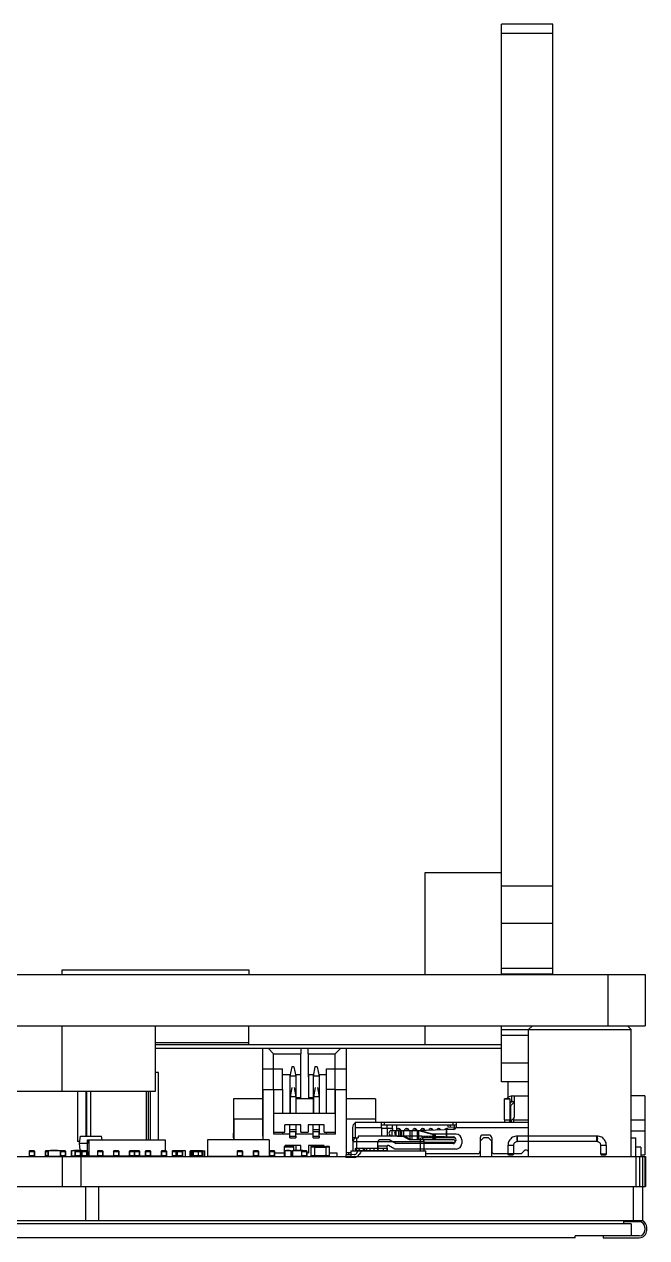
# Model space of a CAD drawing. Header units: inches. Extents: x -128 to 290, y -30 to 138.
# Drawn here: x 29.4 to 62.7, y 73.1 to 138.1 of the extents above; entities that cross this region are included whole.
import ezdxf

# ---------------------------------------------------------------- set-up
doc = ezdxf.new("R2010")
doc.units = ezdxf.units.IN
doc.header["$LTSCALE"] = 1.21
doc.header["$MEASUREMENT"] = 0
doc.layers.get('0').update_dxf_attribs({"linetype": 'CONTINUOUS'})
doc.layers.add('INTFCLR_826469', color=7, linetype='CONTINUOUS')

msp = doc.modelspace()

# ---------------------------------------------------------------- linework, layer by layer
at = {"color": 7, "linetype": 'Continuous'}
for p, q in [((57.68, 138.089), (54.93, 138.089)), ((54.93, 87.163), (54.93, 138.089)), ((57.68, 87.163), (57.68, 138.089)), ((57.68, 137.589), (54.93, 137.589)), ((54.93, 92.613), (50.82, 92.613)), ((50.82, 92.613), (50.82, 87.163)), ((57.68, 91.91), (54.93, 91.91)), ((57.68, 89.91), (54.93, 89.91)), ((-29.87, 87.163), (62.63, 87.163)), ((31.38, 87.413), (41.38, 87.413)), ((31.38, 87.163), (31.38, 87.413)), ((41.38, 87.413), (41.38, 87.163)), ((54.93, 87.513), (57.68, 87.513)), ((54.93, 87.213), (57.68, 87.213)), ((60.63, 87.163), (60.63, 84.413)), ((62.63, 87.163), (62.63, 84.413)), ((-29.87, 84.413), (62.63, 84.413)), ((31.38, 80.913), (31.38, 84.413)), ((36.38, 80.913), (36.38, 84.413)), ((41.38, 83.413), (41.38, 84.413)), ((50.82, 84.413), (50.82, 83.413)), ((54.93, 81.413), (54.93, 84.413)), ((54.93, 84.213), (61.88, 84.213)), ((54.93, 83.913), (56.38, 83.913)), ((56.58, 84.413), (56.38, 84.213)), ((56.38, 77.413), (56.38, 84.213)), ((61.68, 84.413), (61.88, 84.213)), ((61.88, 77.413), (61.88, 84.213)), ((36.38, 83.533), (41.38, 83.533)), ((36.38, 83.413), (54.93, 83.413)), ((36.38, 83.213), (42.419, 83.213)), ((42.119, 83.213), (42.119, 78.513)), ((42.419, 83.213), (46.619, 83.213)), ((42.719, 82.913), (42.419, 83.213)), ((42.719, 82.913), (44.169, 82.913)), ((42.719, 81.013), (42.719, 82.913)), ((44.169, 83.213), (44.169, 82.913)), ((44.169, 81.813), (44.169, 82.913)), ((44.569, 82.913), (44.569, 83.213)), ((44.569, 82.913), (46.019, 82.913)), ((44.569, 82.913), (44.569, 81.663)), ((46.319, 83.213), (46.019, 82.913)), ((46.019, 79.713), (46.019, 82.913)), ((46.619, 83.213), (54.93, 83.213)), ((46.619, 81.013), (46.619, 83.213)), ((42.119, 82.113), (43.194, 82.113)), ((43.194, 81.013), (43.194, 82.113)), ((43.684, 82.213), (43.584, 81.713)), ((43.804, 82.213), (43.684, 82.213)), ((43.804, 82.213), (43.904, 81.713)), ((44.169, 82.113), (44.18, 82.113)), ((44.18, 80.563), (44.18, 82.113)), ((44.934, 82.213), (44.834, 81.713)), ((45.054, 82.213), (44.934, 82.213)), ((45.054, 82.213), (45.154, 81.713)), ((45.544, 82.113), (46.63, 82.113)), ((45.544, 79.713), (45.544, 82.113)), ((46.63, 77.514), (46.63, 82.113)), ((56.38, 82.413), (54.93, 82.413)), ((36.555, 81.913), (36.38, 81.913)), ((36.555, 78.313), (36.555, 81.913)), ((43.194, 81.813), (43.604, 81.813)), ((43.904, 81.713), (43.584, 81.713)), ((43.584, 81.713), (43.584, 79.713)), ((43.884, 81.813), (44.18, 81.813)), ((43.904, 81.713), (43.904, 80.668)), ((44.58, 81.663), (44.569, 81.663)), ((44.58, 81.813), (44.854, 81.813)), ((44.58, 81.813), (44.58, 80.563)), ((45.154, 81.713), (44.834, 81.713)), ((44.834, 81.713), (44.834, 79.713)), ((45.134, 81.813), (45.544, 81.813)), ((45.154, 81.713), (45.154, 80.668)), ((56.38, 81.413), (54.93, 81.413)), ((55.28, 80.585), (55.28, 81.413)), ((-3.62, 80.913), (36.38, 80.913)), ((32.205, 80.913), (32.205, 78.213)), ((32.668, 78.513), (32.668, 80.913)), ((32.694, 80.913), (32.694, 78.513)), ((32.898, 80.913), (32.898, 78.513)), ((35.891, 80.913), (35.891, 78.313)), ((35.994, 80.913), (35.994, 78.313)), ((36.094, 80.913), (36.094, 78.313)), ((42.13, 81.013), (43.205, 81.013)), ((42.13, 81.013), (42.13, 78.313)), ((42.73, 78.613), (42.73, 81.013)), ((43.205, 79.713), (43.205, 81.013)), ((43.695, 81.113), (43.595, 80.613)), ((43.815, 81.113), (43.915, 80.613)), ((44.945, 81.113), (44.845, 80.613)), ((45.065, 81.113), (45.165, 80.613)), ((46.019, 81.013), (45.555, 81.013)), ((45.555, 79.713), (45.555, 81.013)), ((46.03, 81.013), (46.63, 81.013)), ((46.03, 78.613), (46.03, 81.013)), ((55.482, 80.354), (55.482, 80.66)), ((55.532, 80.662), (56.38, 80.662)), ((55.632, 80.362), (55.632, 80.662)), ((62.612, 80.662), (61.88, 80.662)), ((62.612, 80.662), (62.612, 79.382)), ((42.119, 80.513), (40.569, 80.513)), ((40.569, 80.513), (40.569, 78.713)), ((43.915, 80.613), (43.595, 80.613)), ((43.595, 80.613), (43.595, 79.713)), ((43.915, 80.613), (43.915, 79.713)), ((44.18, 80.563), (43.915, 80.563)), ((44.834, 80.513), (43.915, 80.513)), ((44.834, 80.563), (44.58, 80.563)), ((45.165, 80.613), (44.845, 80.613)), ((44.845, 80.613), (44.845, 79.713)), ((45.165, 80.613), (45.165, 79.713)), ((48.169, 80.513), (46.63, 80.513)), ((48.169, 80.513), (48.169, 79.413)), ((55.082, 80.505), (55.382, 80.505)), ((55.082, 79.382), (55.082, 80.505)), ((55.382, 80.502), (55.082, 80.502)), ((55.382, 80.505), (55.382, 79.382)), ((55.382, 80.362), (55.632, 80.362)), ((55.632, 80.342), (55.432, 80.142)), ((55.432, 79.382), (55.432, 80.142)), ((55.632, 80.342), (55.632, 80.362)), ((55.632, 79.582), (55.632, 80.342)), ((42.119, 79.413), (40.58, 79.413)), ((40.58, 79.413), (40.58, 78.313)), ((46.019, 79.713), (42.73, 79.713)), ((48.18, 79.413), (46.63, 79.413)), ((48.18, 79.413), (48.18, 79.263)), ((55.082, 79.382), (55.382, 79.382)), ((55.082, 79.382), (55.082, 79.263)), ((55.382, 79.263), (55.382, 79.382)), ((55.432, 79.382), (55.496, 79.382)), ((55.432, 79.382), (55.432, 79.263)), ((55.582, 79.382), (56.38, 79.382)), ((55.582, 79.263), (55.582, 79.382)), ((61.88, 79.382), (62.612, 79.382)), ((62.612, 79.382), (62.612, 78.782)), ((40.58, 78.713), (40.569, 78.713)), ((42.73, 78.713), (43.324, 78.713)), ((43.205, 78.613), (43.205, 78.713)), ((44.169, 79.113), (43.324, 79.113)), ((43.324, 78.713), (43.324, 79.113)), ((43.584, 78.763), (43.584, 79.113)), ((43.584, 78.863), (43.904, 78.863)), ((43.584, 78.763), (43.904, 78.763)), ((43.584, 78.513), (43.584, 78.763)), ((43.904, 79.113), (43.904, 78.763)), ((43.904, 78.513), (43.904, 78.763)), ((43.915, 79.113), (43.915, 78.613)), ((44.169, 78.713), (44.169, 79.113)), ((44.169, 78.713), (44.569, 78.713)), ((45.419, 79.113), (44.569, 79.113)), ((44.569, 79.113), (44.569, 78.713)), ((44.834, 78.763), (44.834, 79.113)), ((44.834, 78.863), (45.154, 78.863)), ((44.834, 78.763), (45.154, 78.763)), ((44.834, 78.513), (44.834, 78.763)), ((45.154, 79.113), (45.154, 78.763)), ((45.154, 78.513), (45.154, 78.763)), ((45.165, 79.113), (45.165, 78.613)), ((45.419, 78.713), (45.419, 79.113)), ((45.419, 78.713), (46.03, 78.713)), ((45.555, 78.613), (45.555, 78.713)), ((46.945, 78.963), (46.945, 78.413)), ((47.095, 79.263), (56.38, 79.263)), ((47.095, 79.263), (47.095, 78.963)), ((47.095, 78.963), (48.495, 78.963)), ((47.095, 78.963), (47.095, 78.39)), ((48.495, 78.963), (48.495, 79.263)), ((48.495, 78.963), (48.495, 78.513)), ((49.095, 78.913), (48.495, 78.913)), ((48.496, 79.113), (52.494, 79.113)), ((48.645, 79.263), (48.645, 79.113)), ((48.795, 78.913), (48.795, 79.113)), ((48.795, 78.913), (48.795, 78.513)), ((49.045, 78.813), (50.392, 78.813)), ((49.06, 78.813), (49.06, 78.513)), ((49.095, 78.913), (49.095, 79.113)), ((49.095, 78.913), (49.095, 78.813)), ((49.283, 78.513), (49.283, 78.813)), ((49.295, 79.113), (49.295, 78.813)), ((49.412, 78.813), (49.412, 78.513)), ((49.415, 78.918), (49.415, 78.918)), ((49.846, 78.917), (49.846, 78.917)), ((50.276, 78.918), (50.276, 78.918)), ((50.395, 78.814), (50.382, 78.844)), ((50.392, 78.813), (51.882, 78.863)), ((50.705, 78.917), (50.705, 78.917)), ((51.136, 78.918), (51.136, 78.918)), ((51.565, 78.918), (51.565, 78.918)), ((52.345, 78.863), (51.882, 78.863)), ((51.908, 78.875), (51.901, 78.863)), ((51.941, 78.903), (51.908, 78.875)), ((51.96, 78.863), (51.96, 78.463)), ((51.995, 78.463), (51.995, 78.863)), ((51.996, 78.917), (51.996, 78.917)), ((52.053, 79.113), (52.045, 79.013)), ((52.045, 79.013), (52.395, 78.987)), ((52.189, 79.002), (52.198, 79.113)), ((52.339, 78.876), (52.33, 78.863)), ((52.372, 78.903), (52.339, 78.876)), ((52.345, 79.113), (52.345, 79.263)), ((52.396, 78.911), (52.372, 78.903)), ((52.395, 79.113), (52.395, 78.913)), ((52.395, 78.913), (52.455, 78.913)), ((52.395, 78.913), (52.395, 78.872)), ((52.487, 78.963), (56.38, 78.963)), ((52.495, 79.263), (52.495, 79.093)), ((52.495, 79.093), (52.495, 79.013)), ((62.612, 78.782), (61.88, 78.782)), ((62.612, 78.782), (62.612, 77.702)), ((32.324, 78.213), (32.205, 78.213)), ((32.311, 78.138), (32.377, 78.513)), ((32.311, 78.138), (32.736, 78.138)), ((32.345, 77.748), (32.311, 78.138)), ((32.377, 78.513), (33.494, 78.513)), ((32.736, 78.308), (32.736, 78.141)), ((32.736, 77.674), (32.736, 78.141)), ((32.736, 78.141), (32.741, 78.141)), ((32.741, 78.313), (36.914, 78.313)), ((32.741, 78.141), (32.741, 78.313)), ((32.741, 78.141), (32.822, 78.141)), ((32.741, 77.674), (32.741, 78.141)), ((32.822, 78.313), (32.822, 77.433)), ((33.53, 78.313), (33.494, 78.513)), ((36.914, 78.313), (36.914, 77.718)), ((42.473, 78.313), (39.173, 78.313)), ((39.173, 78.313), (39.173, 77.433)), ((40.58, 78.663), (40.544, 78.663)), ((40.544, 78.663), (40.544, 78.413)), ((40.544, 78.413), (40.58, 78.413)), ((42.119, 78.513), (42.13, 78.513)), ((42.473, 78.313), (42.473, 77.433)), ((43.584, 78.613), (42.73, 78.613)), ((43.584, 78.513), (43.904, 78.513)), ((43.584, 78.413), (43.584, 78.513)), ((43.584, 78.413), (43.904, 78.413)), ((44.834, 78.613), (43.904, 78.613)), ((43.904, 78.513), (43.904, 78.413)), ((44.834, 78.513), (45.154, 78.513)), ((44.834, 78.413), (44.834, 78.513)), ((44.834, 78.413), (45.154, 78.413)), ((46.03, 78.613), (45.154, 78.613)), ((45.154, 78.513), (45.154, 78.413)), ((47.095, 78.413), (46.945, 78.413)), ((46.945, 78.413), (46.945, 78.263)), ((46.945, 78.263), (46.993, 78.263)), ((46.98, 78.213), (50.78, 78.213)), ((46.98, 77.713), (46.98, 78.213)), ((47.18, 78.413), (47.255, 78.413)), ((47.18, 77.713), (47.18, 78.413)), ((50.655, 78.513), (47.255, 78.513)), ((47.255, 78.513), (47.255, 78.413)), ((50.58, 77.713), (50.58, 78.413)), ((51.882, 78.463), (50.654, 78.504)), ((50.655, 78.513), (50.655, 78.393)), ((52.395, 78.413), (50.655, 78.413)), ((50.78, 77.713), (50.78, 78.213)), ((52.345, 78.163), (50.78, 78.163)), ((51.059, 78.491), (51.045, 78.414)), ((51.119, 78.489), (51.129, 78.413)), ((51.209, 78.413), (51.263, 78.425)), ((51.231, 78.422), (51.231, 78.418)), ((51.323, 78.456), (51.32, 78.482)), ((51.356, 78.481), (51.327, 78.456)), ((51.327, 78.456), (51.352, 78.426)), ((51.352, 78.426), (51.4, 78.465)), ((51.388, 78.48), (51.4, 78.465)), ((51.462, 78.413), (51.572, 78.435)), ((51.644, 78.471), (51.639, 78.467)), ((51.639, 78.467), (51.665, 78.436)), ((51.665, 78.436), (51.699, 78.465)), ((51.696, 78.469), (51.699, 78.465)), ((51.882, 78.463), (52.345, 78.463)), ((51.961, 78.46), (51.974, 78.444)), ((51.974, 78.444), (51.996, 78.462)), ((52.294, 78.463), (52.354, 78.413)), ((52.359, 78.461), (52.395, 78.43)), ((52.395, 78.454), (52.395, 78.413)), ((53.785, 78.413), (53.785, 77.713)), ((53.805, 78.263), (53.955, 78.413)), ((53.805, 77.413), (53.805, 78.263)), ((54.255, 78.563), (53.935, 78.563)), ((54.235, 78.413), (53.955, 78.413)), ((54.235, 78.413), (54.385, 78.263)), ((54.385, 78.263), (54.385, 77.413)), ((54.405, 78.413), (54.405, 77.713)), ((61.88, 78.413), (62.13, 78.413)), ((62.13, 77.413), (62.13, 78.413)), ((-29.88, 77.413), (62.639, 77.413)), ((29.613, 77.687), (29.917, 77.687)), ((29.613, 77.687), (29.613, 77.443)), ((29.917, 77.443), (29.613, 77.443)), ((29.887, 77.718), (29.643, 77.718)), ((29.643, 77.687), (29.643, 77.718)), ((29.643, 77.443), (29.643, 77.687)), ((29.715, 77.72), (29.822, 77.72)), ((29.715, 77.72), (29.715, 77.718)), ((29.716, 77.72), (29.716, 77.718)), ((29.725, 77.72), (29.725, 77.718)), ((29.734, 77.718), (29.734, 77.72)), ((29.822, 77.72), (29.822, 77.718)), ((29.887, 77.718), (29.887, 77.687)), ((29.887, 77.687), (29.887, 77.443)), ((29.887, 77.443), (29.887, 77.413)), ((29.917, 77.443), (29.917, 77.687)), ((30.472, 77.687), (30.633, 77.687)), ((30.472, 77.687), (30.472, 77.443)), ((30.633, 77.443), (30.472, 77.443)), ((30.633, 77.718), (30.503, 77.718)), ((30.503, 77.687), (30.503, 77.718)), ((30.503, 77.443), (30.503, 77.687)), ((30.574, 77.72), (30.633, 77.72)), ((30.574, 77.72), (30.574, 77.718)), ((30.576, 77.72), (30.576, 77.718)), ((30.585, 77.72), (30.585, 77.718)), ((30.593, 77.718), (30.593, 77.72)), ((30.633, 77.738), (31.313, 77.738)), ((30.633, 77.413), (30.633, 77.738)), ((31.288, 77.713), (30.658, 77.713)), ((30.658, 77.438), (30.658, 77.713)), ((30.658, 77.438), (31.288, 77.438)), ((30.683, 77.738), (30.683, 77.713)), ((30.733, 77.713), (30.733, 77.738)), ((30.733, 77.413), (30.733, 77.438)), ((30.769, 77.748), (30.871, 77.748)), ((30.769, 77.738), (30.769, 77.748)), ((30.819, 77.738), (30.819, 77.748)), ((30.871, 77.738), (30.871, 77.748)), ((30.884, 77.748), (30.986, 77.748)), ((30.884, 77.738), (30.884, 77.748)), ((30.986, 77.738), (30.986, 77.748)), ((30.999, 77.748), (31.101, 77.748)), ((30.999, 77.738), (30.999, 77.748)), ((31.05, 77.738), (31.05, 77.748)), ((31.101, 77.738), (31.101, 77.748)), ((31.138, 77.748), (31.174, 77.748)), ((31.138, 77.738), (31.138, 77.748)), ((31.161, 77.738), (31.161, 77.748)), ((31.174, 77.738), (31.174, 77.748)), ((31.213, 77.713), (31.213, 77.738)), ((31.213, 77.413), (31.213, 77.438)), ((31.263, 77.738), (31.263, 77.713)), ((31.288, 77.438), (31.288, 77.713)), ((31.313, 77.413), (31.313, 77.738)), ((31.546, 77.718), (31.313, 77.718)), ((31.313, 77.687), (31.577, 77.687)), ((31.577, 77.443), (31.313, 77.443)), ((31.374, 77.72), (31.481, 77.72)), ((31.374, 77.72), (31.374, 77.718)), ((31.376, 77.72), (31.376, 77.718)), ((31.38, 77.413), (31.38, 75.813)), ((31.384, 77.72), (31.384, 77.718)), ((31.393, 77.718), (31.393, 77.72)), ((31.481, 77.72), (31.481, 77.718)), ((31.546, 77.718), (31.546, 77.687)), ((31.546, 77.687), (31.546, 77.443)), ((31.546, 77.443), (31.546, 77.413)), ((31.577, 77.443), (31.577, 77.687)), ((31.878, 77.738), (32.558, 77.738)), ((31.878, 77.413), (31.878, 77.738)), ((32.086, 77.713), (31.903, 77.713)), ((31.903, 77.438), (31.903, 77.713)), ((32.072, 77.438), (31.903, 77.438)), ((31.928, 77.738), (31.928, 77.713)), ((31.978, 77.738), (31.978, 77.713)), ((31.978, 77.438), (31.978, 77.413)), ((32.016, 77.748), (32.053, 77.748)), ((32.016, 77.738), (32.016, 77.748)), ((32.044, 77.738), (32.044, 77.748)), ((32.053, 77.738), (32.053, 77.748)), ((32.071, 77.687), (32.376, 77.687)), ((32.071, 77.687), (32.071, 77.443)), ((32.376, 77.443), (32.071, 77.443)), ((32.09, 77.748), (32.191, 77.748)), ((32.09, 77.738), (32.09, 77.748)), ((32.346, 77.718), (32.102, 77.718)), ((32.102, 77.687), (32.102, 77.718)), ((32.102, 77.443), (32.102, 77.687)), ((32.141, 77.738), (32.141, 77.748)), ((32.174, 77.72), (32.281, 77.72)), ((32.174, 77.72), (32.174, 77.718)), ((32.175, 77.72), (32.175, 77.718)), ((32.184, 77.72), (32.184, 77.718)), ((32.191, 77.738), (32.191, 77.748)), ((32.192, 77.718), (32.192, 77.72)), ((32.205, 77.748), (32.307, 77.748)), ((32.205, 77.738), (32.205, 77.748)), ((32.207, 77.738), (32.207, 77.748)), ((32.252, 77.738), (32.252, 77.748)), ((32.281, 77.72), (32.281, 77.718)), ((32.301, 77.738), (32.301, 77.748)), ((32.307, 77.738), (32.307, 77.748)), ((32.32, 77.748), (32.422, 77.748)), ((32.32, 77.738), (32.32, 77.748)), ((32.346, 77.718), (32.346, 77.687)), ((32.346, 77.687), (32.346, 77.443)), ((32.346, 77.443), (32.346, 77.413)), ((32.436, 77.713), (32.362, 77.713)), ((32.372, 77.738), (32.372, 77.748)), ((32.376, 77.443), (32.376, 77.687)), ((32.422, 77.438), (32.376, 77.438)), ((32.38, 77.413), (32.38, 75.813)), ((32.422, 77.738), (32.422, 77.748)), ((32.422, 77.687), (32.726, 77.687)), ((32.422, 77.687), (32.422, 77.443)), ((32.726, 77.443), (32.422, 77.443)), ((32.696, 77.718), (32.452, 77.718)), ((32.452, 77.687), (32.452, 77.718)), ((32.452, 77.443), (32.452, 77.687)), ((32.458, 77.738), (32.458, 77.718)), ((32.508, 77.738), (32.508, 77.718)), ((32.524, 77.72), (32.631, 77.72)), ((32.524, 77.72), (32.524, 77.718)), ((32.525, 77.72), (32.525, 77.718)), ((32.534, 77.72), (32.534, 77.718)), ((32.542, 77.718), (32.542, 77.72)), ((32.558, 77.72), (32.558, 77.738)), ((32.631, 77.72), (32.631, 77.718)), ((32.696, 77.718), (32.696, 77.687)), ((32.696, 77.687), (32.696, 77.443)), ((32.696, 77.443), (32.696, 77.413)), ((32.726, 77.443), (32.726, 77.687)), ((32.736, 77.463), (32.726, 77.463)), ((32.736, 77.674), (32.736, 77.583)), ((32.741, 77.674), (32.736, 77.674)), ((32.736, 77.583), (32.822, 77.583)), ((32.736, 77.583), (32.736, 77.418)), ((32.885, 77.418), (32.736, 77.418)), ((32.741, 77.674), (32.822, 77.674)), ((32.741, 77.583), (32.741, 77.674)), ((32.822, 77.588), (32.741, 77.588)), ((32.741, 77.418), (32.741, 77.583)), ((33.277, 77.433), (32.822, 77.433)), ((33.145, 77.433), (33.145, 77.413)), ((33.275, 77.687), (33.579, 77.687)), ((33.275, 77.687), (33.275, 77.443)), ((33.579, 77.443), (33.275, 77.443)), ((33.549, 77.718), (33.305, 77.718)), ((33.305, 77.687), (33.305, 77.718)), ((33.305, 77.443), (33.305, 77.687)), ((33.377, 77.72), (33.484, 77.72)), ((33.377, 77.72), (33.377, 77.718)), ((33.378, 77.72), (33.378, 77.718)), ((33.387, 77.72), (33.387, 77.718)), ((33.396, 77.718), (33.396, 77.72)), ((33.484, 77.72), (33.484, 77.718)), ((33.549, 77.718), (33.549, 77.687)), ((33.549, 77.687), (33.549, 77.443)), ((33.549, 77.443), (33.549, 77.413)), ((34.13, 77.433), (33.577, 77.433)), ((33.579, 77.443), (33.579, 77.687)), ((33.945, 77.433), (33.945, 77.413)), ((34.005, 77.433), (34.005, 77.413)), ((34.128, 77.687), (34.433, 77.687)), ((34.128, 77.687), (34.128, 77.443)), ((34.433, 77.443), (34.128, 77.443)), ((34.402, 77.718), (34.158, 77.718)), ((34.158, 77.687), (34.158, 77.718)), ((34.158, 77.443), (34.158, 77.687)), ((34.23, 77.72), (34.337, 77.72)), ((34.23, 77.72), (34.23, 77.718)), ((34.231, 77.72), (34.231, 77.718)), ((34.24, 77.72), (34.24, 77.718)), ((34.249, 77.718), (34.249, 77.72)), ((34.337, 77.72), (34.337, 77.718)), ((34.402, 77.718), (34.402, 77.687)), ((34.402, 77.687), (34.402, 77.443)), ((34.402, 77.443), (34.402, 77.413)), ((34.983, 77.433), (34.43, 77.433)), ((34.433, 77.443), (34.433, 77.687)), ((34.464, 77.413), (34.464, 77.433)), ((34.744, 77.433), (34.744, 77.413)), ((34.844, 77.413), (34.844, 77.433)), ((34.981, 77.687), (35.551, 77.687)), ((34.981, 77.687), (34.981, 77.443)), ((35.551, 77.443), (34.981, 77.443)), ((35.255, 77.718), (35.011, 77.718)), ((35.011, 77.687), (35.011, 77.718)), ((35.011, 77.443), (35.011, 77.687)), ((35.083, 77.72), (35.19, 77.72)), ((35.083, 77.72), (35.083, 77.718)), ((35.084, 77.72), (35.084, 77.718)), ((35.093, 77.72), (35.093, 77.718)), ((35.102, 77.718), (35.102, 77.72)), ((35.19, 77.72), (35.19, 77.718)), ((35.246, 77.687), (35.246, 77.443)), ((35.255, 77.718), (35.255, 77.709)), ((35.255, 77.422), (35.255, 77.413)), ((35.52, 77.718), (35.276, 77.718)), ((35.276, 77.687), (35.276, 77.718)), ((35.276, 77.443), (35.276, 77.687)), ((35.348, 77.72), (35.455, 77.72)), ((35.348, 77.72), (35.348, 77.718)), ((35.35, 77.72), (35.35, 77.718)), ((35.358, 77.72), (35.358, 77.718)), ((35.367, 77.718), (35.367, 77.72)), ((35.455, 77.72), (35.455, 77.718)), ((35.52, 77.718), (35.52, 77.687)), ((35.52, 77.687), (35.52, 77.443)), ((35.52, 77.443), (35.52, 77.413)), ((35.836, 77.433), (35.549, 77.433)), ((35.551, 77.443), (35.551, 77.687)), ((35.834, 77.687), (36.139, 77.687)), ((35.834, 77.687), (35.834, 77.443)), ((36.139, 77.443), (35.834, 77.443)), ((36.108, 77.718), (35.864, 77.718)), ((35.864, 77.687), (35.864, 77.718)), ((35.864, 77.443), (35.864, 77.687)), ((35.936, 77.72), (36.043, 77.72)), ((35.936, 77.72), (35.936, 77.718)), ((35.938, 77.72), (35.938, 77.718)), ((35.946, 77.72), (35.946, 77.718)), ((35.955, 77.718), (35.955, 77.72)), ((36.043, 77.72), (36.043, 77.718)), ((36.108, 77.718), (36.108, 77.687)), ((36.108, 77.687), (36.108, 77.443)), ((36.108, 77.443), (36.108, 77.413)), ((36.689, 77.433), (36.137, 77.433)), ((36.139, 77.443), (36.139, 77.687)), ((36.371, 77.413), (36.371, 77.433)), ((36.457, 77.413), (36.457, 77.433)), ((36.687, 77.687), (36.992, 77.687)), ((36.687, 77.687), (36.687, 77.443)), ((36.992, 77.443), (36.687, 77.443)), ((36.961, 77.718), (36.718, 77.718)), ((36.718, 77.687), (36.718, 77.718)), ((36.718, 77.443), (36.718, 77.687)), ((36.789, 77.72), (36.896, 77.72)), ((36.789, 77.72), (36.789, 77.718)), ((36.791, 77.72), (36.791, 77.718)), ((36.799, 77.72), (36.799, 77.718)), ((36.808, 77.718), (36.808, 77.72)), ((36.896, 77.72), (36.896, 77.718)), ((36.961, 77.718), (36.961, 77.687)), ((36.961, 77.687), (36.961, 77.443)), ((36.961, 77.443), (36.961, 77.413)), ((36.992, 77.443), (36.992, 77.687)), ((37.273, 77.687), (37.491, 77.687)), ((37.273, 77.687), (37.273, 77.443)), ((37.491, 77.443), (37.273, 77.443)), ((37.547, 77.718), (37.303, 77.718)), ((37.303, 77.687), (37.303, 77.718)), ((37.303, 77.443), (37.303, 77.687)), ((37.368, 77.72), (37.475, 77.72)), ((37.368, 77.718), (37.368, 77.72)), ((37.413, 77.718), (37.413, 77.72)), ((37.431, 77.72), (37.431, 77.718)), ((37.475, 77.72), (37.475, 77.718)), ((37.554, 77.713), (37.491, 77.713)), ((37.491, 77.413), (37.491, 77.713)), ((37.54, 77.687), (37.845, 77.687)), ((37.54, 77.687), (37.54, 77.443)), ((37.845, 77.443), (37.54, 77.443)), ((37.547, 77.718), (37.547, 77.713)), ((37.815, 77.718), (37.571, 77.718)), ((37.571, 77.687), (37.571, 77.718)), ((37.571, 77.443), (37.571, 77.687)), ((37.642, 77.72), (37.749, 77.72)), ((37.642, 77.72), (37.642, 77.718)), ((37.644, 77.72), (37.644, 77.718)), ((37.652, 77.72), (37.652, 77.718)), ((37.661, 77.718), (37.661, 77.72)), ((37.749, 77.72), (37.749, 77.718)), ((37.815, 77.718), (37.815, 77.687)), ((37.815, 77.687), (37.815, 77.443)), ((37.815, 77.443), (37.815, 77.413)), ((37.991, 77.713), (37.831, 77.713)), ((37.845, 77.443), (37.845, 77.687)), ((37.991, 77.413), (37.991, 77.713)), ((38.234, 77.687), (38.94, 77.687)), ((38.234, 77.687), (38.234, 77.443)), ((38.94, 77.443), (38.234, 77.443)), ((38.909, 77.718), (38.265, 77.718)), ((38.265, 77.687), (38.265, 77.718)), ((38.265, 77.443), (38.265, 77.687)), ((38.295, 77.718), (38.295, 77.687)), ((38.295, 77.437), (38.295, 77.694)), ((38.295, 77.437), (38.295, 77.413)), ((38.327, 77.687), (38.327, 77.443)), ((38.358, 77.72), (38.432, 77.72)), ((38.358, 77.72), (38.358, 77.718)), ((38.358, 77.687), (38.358, 77.718)), ((38.358, 77.443), (38.358, 77.687)), ((38.388, 77.718), (38.388, 77.687)), ((38.388, 77.437), (38.388, 77.694)), ((38.388, 77.437), (38.388, 77.413)), ((38.393, 77.687), (38.393, 77.443)), ((38.395, 77.72), (38.395, 77.718)), ((38.424, 77.687), (38.424, 77.718)), ((38.424, 77.443), (38.424, 77.687)), ((38.432, 77.718), (38.432, 77.72)), ((38.435, 77.72), (38.636, 77.72)), ((38.435, 77.72), (38.435, 77.718)), ((38.446, 77.718), (38.446, 77.72)), ((38.451, 77.72), (38.451, 77.718)), ((38.488, 77.72), (38.488, 77.718)), ((38.495, 77.72), (38.495, 77.718)), ((38.497, 77.72), (38.497, 77.718)), ((38.506, 77.72), (38.506, 77.718)), ((38.514, 77.718), (38.514, 77.72)), ((38.602, 77.72), (38.602, 77.718)), ((38.626, 77.72), (38.626, 77.718)), ((38.636, 77.718), (38.636, 77.72)), ((38.641, 77.72), (38.739, 77.72)), ((38.641, 77.72), (38.641, 77.718)), ((38.656, 77.72), (38.656, 77.718)), ((38.668, 77.718), (38.668, 77.687)), ((38.668, 77.687), (38.668, 77.443)), ((38.668, 77.443), (38.668, 77.413)), ((38.693, 77.72), (38.693, 77.718)), ((38.698, 77.443), (38.698, 77.687)), ((38.73, 77.718), (38.73, 77.72)), ((38.739, 77.72), (38.739, 77.718)), ((38.742, 77.72), (38.832, 77.72)), ((38.742, 77.72), (38.742, 77.718)), ((38.758, 77.72), (38.758, 77.718)), ((38.769, 77.718), (38.769, 77.72)), ((38.821, 77.72), (38.821, 77.718)), ((38.832, 77.72), (38.832, 77.718)), ((38.876, 77.718), (38.876, 77.693)), ((38.876, 77.717), (38.876, 77.718)), ((38.876, 77.707), (38.876, 77.705)), ((38.876, 77.705), (38.876, 77.7)), ((38.876, 77.7), (38.876, 77.694)), ((38.876, 77.694), (38.876, 77.443)), ((38.906, 77.718), (38.906, 77.687)), ((38.906, 77.687), (38.906, 77.443)), ((38.906, 77.443), (38.906, 77.413)), ((38.909, 77.718), (38.909, 77.717)), ((38.909, 77.413), (38.909, 77.413)), ((38.926, 77.713), (39.025, 77.713)), ((38.937, 77.443), (38.937, 77.687)), ((38.94, 77.443), (38.94, 77.687)), ((39.025, 77.413), (39.025, 77.713)), ((39.173, 77.433), (40.757, 77.433)), ((40.555, 77.433), (40.555, 77.413)), ((40.755, 77.687), (41.06, 77.687)), ((40.755, 77.687), (40.755, 77.443)), ((40.755, 77.687), (40.755, 77.443)), ((41.06, 77.443), (40.755, 77.443)), ((41.03, 77.718), (40.786, 77.718)), ((40.786, 77.687), (40.786, 77.718)), ((40.786, 77.443), (40.786, 77.687)), ((40.851, 77.72), (40.964, 77.72)), ((40.851, 77.718), (40.851, 77.72)), ((40.857, 77.72), (40.857, 77.718)), ((40.859, 77.72), (40.859, 77.718)), ((40.868, 77.72), (40.868, 77.718)), ((40.876, 77.718), (40.876, 77.72)), ((40.964, 77.72), (40.964, 77.718)), ((41.03, 77.718), (41.03, 77.687)), ((41.03, 77.687), (41.03, 77.443)), ((41.03, 77.443), (41.03, 77.413)), ((41.058, 77.433), (41.619, 77.433)), ((41.06, 77.443), (41.06, 77.687)), ((41.498, 77.413), (41.498, 77.433)), ((41.617, 77.687), (41.922, 77.687)), ((41.617, 77.687), (41.617, 77.443)), ((41.617, 77.687), (41.617, 77.443)), ((41.922, 77.443), (41.617, 77.443)), ((41.891, 77.718), (41.648, 77.718)), ((41.648, 77.687), (41.648, 77.718)), ((41.648, 77.443), (41.648, 77.687)), ((41.713, 77.72), (41.826, 77.72)), ((41.713, 77.718), (41.713, 77.72)), ((41.719, 77.72), (41.719, 77.718)), ((41.721, 77.72), (41.721, 77.718)), ((41.729, 77.72), (41.729, 77.718)), ((41.738, 77.718), (41.738, 77.72)), ((41.826, 77.72), (41.826, 77.718)), ((41.891, 77.718), (41.891, 77.687)), ((41.891, 77.687), (41.891, 77.443)), ((41.891, 77.443), (41.891, 77.413)), ((41.92, 77.433), (42.473, 77.433)), ((41.922, 77.443), (41.922, 77.687)), ((42.298, 77.433), (42.298, 77.413)), ((42.493, 77.713), (42.473, 77.713)), ((42.479, 77.687), (42.784, 77.687)), ((42.479, 77.687), (42.479, 77.443)), ((42.784, 77.443), (42.479, 77.443)), ((42.498, 77.413), (42.498, 77.415)), ((42.753, 77.718), (42.509, 77.718)), ((42.509, 77.687), (42.509, 77.718)), ((42.509, 77.443), (42.509, 77.687)), ((42.581, 77.72), (42.688, 77.72)), ((42.581, 77.72), (42.581, 77.718)), ((42.583, 77.72), (42.583, 77.718)), ((42.591, 77.72), (42.591, 77.718)), ((42.6, 77.718), (42.6, 77.72)), ((42.688, 77.72), (42.688, 77.718)), ((42.753, 77.718), (42.753, 77.687)), ((42.753, 77.687), (42.753, 77.443)), ((42.753, 77.443), (42.753, 77.413)), ((42.784, 77.443), (42.784, 77.687)), ((42.784, 77.613), (43.278, 77.613)), ((43.278, 77.928), (43.798, 77.928)), ((43.278, 77.928), (43.278, 77.448)), ((43.328, 77.448), (43.278, 77.448)), ((43.778, 77.948), (43.298, 77.948)), ((43.298, 77.928), (43.298, 77.948)), ((43.298, 77.448), (43.298, 77.928)), ((43.298, 77.428), (43.298, 77.448)), ((43.298, 77.428), (43.328, 77.428)), ((43.328, 77.738), (43.658, 77.738)), ((43.328, 77.413), (43.328, 77.738)), ((44.18, 78.013), (43.335, 78.013)), ((43.335, 77.948), (43.335, 78.013)), ((43.409, 77.748), (43.567, 77.748)), ((43.409, 77.738), (43.409, 77.748)), ((43.488, 77.738), (43.488, 77.748)), ((43.567, 77.738), (43.567, 77.748)), ((43.595, 77.948), (43.595, 78.013)), ((43.658, 77.413), (43.658, 77.738)), ((43.73, 77.448), (43.658, 77.448)), ((43.658, 77.428), (43.73, 77.428)), ((43.73, 77.738), (44.411, 77.738)), ((43.73, 77.413), (43.73, 77.738)), ((44.217, 77.713), (43.755, 77.713)), ((43.755, 77.438), (43.755, 77.713)), ((43.755, 77.438), (44.203, 77.438)), ((43.778, 77.948), (43.778, 77.928)), ((43.778, 77.928), (43.778, 77.738)), ((43.78, 77.738), (43.78, 77.713)), ((43.798, 77.738), (43.798, 77.928)), ((43.798, 77.763), (43.915, 77.763)), ((43.83, 77.713), (43.83, 77.738)), ((43.83, 77.413), (43.83, 77.438)), ((43.831, 77.438), (43.831, 77.413)), ((43.866, 77.748), (44.275, 77.748)), ((43.866, 77.738), (43.866, 77.748)), ((43.915, 78.013), (43.915, 77.748)), ((43.916, 77.738), (43.916, 77.748)), ((43.968, 77.738), (43.968, 77.748)), ((43.981, 77.738), (43.981, 77.748)), ((44.083, 77.738), (44.083, 77.748)), ((44.097, 77.738), (44.097, 77.748)), ((44.147, 77.738), (44.147, 77.748)), ((44.18, 77.748), (44.18, 78.013)), ((44.199, 77.738), (44.199, 77.748)), ((44.203, 77.687), (44.507, 77.687)), ((44.203, 77.687), (44.203, 77.443)), ((44.507, 77.443), (44.203, 77.443)), ((44.224, 77.738), (44.224, 77.748)), ((44.477, 77.718), (44.233, 77.718)), ((44.233, 77.687), (44.233, 77.718)), ((44.233, 77.443), (44.233, 77.687)), ((44.235, 77.738), (44.235, 77.748)), ((44.258, 77.738), (44.258, 77.748)), ((44.272, 77.738), (44.272, 77.748)), ((44.275, 77.738), (44.275, 77.748)), ((44.275, 77.738), (44.275, 77.748)), ((44.305, 77.72), (44.412, 77.72)), ((44.305, 77.72), (44.305, 77.718)), ((44.306, 77.72), (44.306, 77.718)), ((44.31, 77.72), (44.31, 77.738)), ((44.315, 77.72), (44.315, 77.718)), ((44.324, 77.718), (44.324, 77.72)), ((44.36, 77.738), (44.36, 77.72)), ((44.41, 77.72), (44.41, 77.738)), ((44.411, 77.72), (44.411, 77.738)), ((44.411, 77.72), (44.411, 77.738)), ((44.412, 77.72), (44.412, 77.718)), ((44.477, 77.718), (44.477, 77.687)), ((44.477, 77.687), (44.477, 77.443)), ((44.477, 77.443), (44.477, 77.413)), ((44.507, 77.443), (44.507, 77.687)), ((44.507, 77.613), (44.58, 77.613)), ((45.43, 78.013), (44.58, 78.013)), ((44.58, 78.013), (44.58, 77.613)), ((44.717, 77.928), (44.917, 77.928)), ((44.717, 77.928), (44.717, 77.448)), ((44.917, 77.448), (44.717, 77.448)), ((44.917, 77.948), (44.737, 77.948)), ((44.737, 77.928), (44.737, 77.948)), ((44.737, 77.448), (44.737, 77.928)), ((44.737, 77.428), (44.737, 77.448)), ((44.737, 77.428), (44.917, 77.428)), ((44.845, 77.948), (44.845, 78.013)), ((44.845, 77.413), (44.845, 77.428)), ((44.917, 77.928), (44.917, 77.948)), ((44.917, 77.938), (44.917, 77.948)), ((44.917, 77.938), (44.917, 77.948)), ((45.517, 77.938), (44.917, 77.938)), ((44.917, 77.448), (44.917, 77.928)), ((44.917, 77.918), (45.517, 77.918)), ((45.517, 77.458), (44.917, 77.458)), ((44.917, 77.438), (44.917, 77.448)), ((44.917, 77.438), (45.517, 77.438)), ((44.917, 77.428), (44.917, 77.438)), ((44.973, 77.438), (44.973, 77.437)), ((44.973, 77.437), (44.973, 77.413)), ((45.165, 78.013), (45.165, 77.938)), ((45.43, 77.938), (45.43, 78.013)), ((45.491, 77.438), (45.491, 77.413)), ((45.697, 77.948), (45.517, 77.948)), ((45.517, 77.948), (45.517, 77.928)), ((45.517, 77.928), (45.717, 77.928)), ((45.517, 77.928), (45.517, 77.448)), ((45.717, 77.448), (45.517, 77.448)), ((45.517, 77.448), (45.517, 77.438)), ((45.517, 77.438), (45.517, 77.428)), ((45.517, 77.428), (45.697, 77.428)), ((45.697, 77.948), (45.697, 77.928)), ((45.697, 77.928), (45.697, 77.448)), ((45.697, 77.448), (45.697, 77.428)), ((45.717, 77.448), (45.717, 77.928)), ((45.717, 77.448), (45.717, 77.928)), ((45.717, 77.448), (45.717, 77.928)), ((45.717, 77.613), (46.105, 77.613)), ((46.105, 77.613), (46.105, 77.413)), ((46.593, 77.513), (46.88, 77.518)), ((46.593, 77.513), (46.594, 77.413)), ((46.88, 77.613), (46.63, 77.613)), ((46.725, 77.613), (46.725, 77.515)), ((46.88, 77.713), (50.88, 77.713)), ((46.88, 77.413), (46.88, 77.713)), ((50.88, 77.413), (50.88, 77.713)), ((53.635, 77.563), (50.88, 77.563)), ((55.983, 77.563), (54.555, 77.563)), ((56.139, 77.719), (55.983, 77.563)), ((60.276, 77.513), (60.516, 77.513)), ((60.297, 77.564), (60.494, 77.564)), ((62.388, 77.913), (62.13, 77.913)), ((62.13, 77.413), (62.13, 75.813)), ((62.325, 77.413), (62.325, 75.813)), ((62.388, 77.913), (62.388, 77.413)), ((62.388, 77.502), (62.612, 77.502)), ((62.49, 77.413), (62.49, 75.813)), ((62.601, 77.413), (62.601, 75.813)), ((62.612, 77.702), (62.612, 77.502)), ((62.639, 77.413), (62.639, 75.813)), ((-29.88, 75.813), (62.639, 75.813)), ((32.63, 75.813), (32.63, 73.963)), ((33.33, 75.813), (33.33, 73.963)), ((61.98, 75.813), (61.98, 73.963)), ((62.48, 75.813), (62.48, 73.963)), ((62.48, 73.963), (-29.82, 73.963)), ((61.88, 73.813), (-29.12, 73.813)), ((61.48, 73.813), (61.48, 73.963)), ((62.31, 73.913), (61.48, 73.913)), ((61.88, 73.813), (61.88, 73.163)), ((62.61, 73.613), (62.61, 73.463)), ((62.71, 73.463), (62.71, 73.613)), ((58.88, 73.063), (-29.12, 73.063)), ((62.31, 73.163), (58.88, 73.163)), ((58.88, 73.063), (58.88, 73.163)), ((60.38, 73.163), (60.38, 73.063)), ((60.38, 73.063), (62.31, 73.063))]:
    msp.add_line(p, q, dxfattribs=at)
for points in [[(49.415, 78.918), (49.404, 78.917), (49.356, 78.9), (49.324, 78.87), (49.305, 78.837), (49.295, 78.812)], [(49.535, 78.813), (49.525, 78.839), (49.506, 78.87), (49.475, 78.9), (49.428, 78.917), (49.415, 78.918)], [(49.846, 78.917), (49.836, 78.917), (49.789, 78.902), (49.757, 78.873), (49.737, 78.842), (49.726, 78.813)], [(49.965, 78.813), (49.955, 78.838), (49.936, 78.872), (49.903, 78.901), (49.858, 78.917), (49.846, 78.917)], [(50.276, 78.918), (50.268, 78.918), (50.223, 78.904), (50.19, 78.877), (50.168, 78.844), (50.156, 78.813)], [(50.382, 78.844), (50.363, 78.874), (50.332, 78.902), (50.287, 78.917), (50.276, 78.918)], [(50.705, 78.917), (50.694, 78.917), (50.647, 78.9), (50.615, 78.871), (50.596, 78.839), (50.588, 78.82)], [(50.82, 78.827), (50.814, 78.842), (50.795, 78.872), (50.763, 78.901), (50.717, 78.917), (50.705, 78.917)], [(51.136, 78.918), (51.125, 78.917), (51.08, 78.903), (51.047, 78.874), (51.026, 78.839), (51.024, 78.834)], [(51.244, 78.842), (51.243, 78.844), (51.224, 78.873), (51.193, 78.901), (51.147, 78.917), (51.136, 78.918)], [(51.565, 78.918), (51.558, 78.917), (51.512, 78.904), (51.479, 78.877), (51.461, 78.849)], [(51.665, 78.856), (51.655, 78.871), (51.624, 78.901), (51.577, 78.917), (51.565, 78.918)], [(51.996, 78.917), (51.987, 78.917), (51.941, 78.903)], [(52.091, 78.863), (52.086, 78.871), (52.054, 78.9), (52.008, 78.917), (51.996, 78.917)], [(50.686, 78.503), (50.693, 78.456), (50.699, 78.413)], [(50.899, 78.413), (50.892, 78.467), (50.888, 78.496)], [(50.953, 78.494), (50.952, 78.485), (50.942, 78.413)]]:
    msp.add_lwpolyline(points, dxfattribs=at)
for centre, radius, start, end in [((55.532, 80.212), 0.45, 89.99998, 139.15109), ((55.532, 80.212), 0.15, 90.00007, 180), ((55.632, 79.236), 0.2, 120.00058, 172.29824), ((55.432, 79.582), 0.2, 300.00023, 360), ((47.245, 78.963), 0.3, 120.03473, 180), ((49.045, 78.663), 0.15, 90, 270), ((48.422, 78.606), 1.055, 11.45276, 12.00893), ((51.733, 78.787), 0.302, 16.39855, 18.45316), ((51.642, 78.76), 0.396, 15.57611, 16.44942), ((52.345, 79.013), 0.15, 270, 0), ((52.443, 78.791), 0.0999, 119.55211, 128.19358), ((32.741, 78.308), 0.005, 90, 180), ((47.18, 78.213), 0.2, 90, 180), ((50.58, 78.213), 0.2, 0, 67.45203), ((29.638, 75.988), 21.303, 6.5375, 6.77007), ((30.078, 75.99), 21.292, 6.55677, 6.73217), ((51.23, 78.571), 0.15, 282.42, 310), ((51.695, 78.113), 0.46, 126.85028, 130), ((51.695, 78.113), 0.35, 103.66521, 113.98884), ((51.543, 78.582), 0.15, 281.3, 310), ((51.995, 78.113), 0.35, 95.73182, 120.04217), ((51.852, 78.589), 0.15, 280.35, 290.23305), ((51.995, 78.113), 0.35, 59.96745, 90.01008), ((52.295, 78.113), 0.35, 115.48509, 120.04217), ((52.345, 78.313), 0.15, 270, 90), ((52.295, 78.113), 0.35, 73.26259, 77.78272), ((53.935, 78.413), 0.15, 90, 180), ((54.255, 78.413), 0.15, 0, 90), ((29.643, 77.687), 0.0305, 90, 180), ((29.887, 77.687), 0.0305, 0, 90), ((30.503, 77.687), 0.0305, 90, 180), ((31.546, 77.687), 0.0305, 0, 90), ((32.102, 77.687), 0.0305, 90, 180), ((32.346, 77.687), 0.0305, 0, 90), ((32.452, 77.687), 0.0305, 90, 180), ((32.696, 77.687), 0.0305, 0, 90), ((32.741, 77.583), 0.005, 90, 180), ((33.305, 77.687), 0.0305, 90, 180), ((33.549, 77.687), 0.0305, 0, 90), ((34.158, 77.687), 0.0305, 90, 180), ((34.402, 77.687), 0.0305, 0, 90), ((35.011, 77.687), 0.0305, 90, 180), ((35.276, 77.687), 0.0305, 90, 180), ((35.255, 77.687), 0.0305, 69.57253, 90), ((35.52, 77.687), 0.0305, 0, 90), ((35.864, 77.687), 0.0305, 90, 180), ((36.108, 77.687), 0.0305, 0, 90), ((36.718, 77.687), 0.0305, 90, 180), ((36.961, 77.687), 0.0305, 0, 90), ((37.303, 77.687), 0.0305, 90, 180), ((37.571, 77.687), 0.0305, 90, 180), ((37.547, 77.687), 0.0305, 67.03021, 90), ((37.815, 77.687), 0.0305, 0, 90), ((38.265, 77.687), 0.0305, 90, 180), ((38.358, 77.687), 0.0305, 90, 180), ((38.424, 77.687), 0.0305, 90, 180), ((38.668, 77.687), 0.0305, 0, 90), ((38.906, 77.687), 0.0305, 0, 90), ((38.909, 77.687), 0.0305, 0, 90), ((40.786, 77.687), 0.0305, 90, 180), ((40.786, 77.687), 0.0305, 103.4296, 180), ((41.03, 77.687), 0.0305, 0, 90), ((41.648, 77.687), 0.0305, 90, 180), ((41.647, 77.687), 0.0305, 103.4296, 180), ((41.891, 77.687), 0.0305, 0, 90), ((42.509, 77.687), 0.0305, 90, 180), ((42.753, 77.687), 0.0305, 0, 90), ((43.298, 77.928), 0.02, 90, 180), ((43.298, 77.448), 0.02, 180, 270), ((43.778, 77.928), 0.02, 0, 90), ((44.233, 77.687), 0.0305, 90, 180), ((44.477, 77.687), 0.0305, 0, 90), ((44.737, 77.928), 0.02, 90, 180), ((44.737, 77.448), 0.02, 180, 270), ((45.697, 77.928), 0.02, 0, 90), ((45.697, 77.928), 0.02, 0, 90), ((45.697, 77.928), 0.02, 0, 90), ((45.697, 77.448), 0.02, 270, 0), ((45.697, 77.448), 0.02, 270, 0), ((45.697, 77.448), 0.02, 270, 0), ((53.635, 77.713), 0.15, 270, 0), ((54.555, 77.713), 0.15, 180, 270), ((56.245, 77.613), 0.15, 25.65822, 135), ((60.276, 77.543), 0.03, 269.98448, 45), ((60.516, 77.543), 0.03, 135, 270.01553), ((62.31, 73.613), 0.3, 0, 90), ((62.31, 73.613), 0.4, 0, 64.6138), ((62.31, 73.463), 0.4, 270, 0), ((62.31, 73.463), 0.3, 270, 0)]:
    msp.add_arc(centre, radius, start, end, dxfattribs=at)
msp.add_ellipse((54.302, 79.382), major_axis=(0, 1.28), ratio=0.999963, start_param=-1.570796, end_param=-1.519354, dxfattribs=at)
for points, knots in [([(49.454, 78.825), (49.451, 78.839), (49.446, 78.862), (49.437, 78.888), (49.43, 78.904), (49.425, 78.912), (49.419, 78.918), (49.415, 78.918)], [0, 0, 0, 0, 0.398827, 0.694675, 0.804442, 0.889862, 1, 1, 1, 1]), ([(49.886, 78.814), (49.883, 78.829), (49.877, 78.855), (49.869, 78.885), (49.861, 78.902), (49.856, 78.912), (49.85, 78.917), (49.846, 78.917)], [0, 0, 0, 0, 0.400628, 0.700206, 0.81019, 0.894473, 1, 1, 1, 1]), ([(50.316, 78.816), (50.313, 78.831), (50.307, 78.856), (50.299, 78.885), (50.291, 78.902), (50.286, 78.912), (50.28, 78.918), (50.276, 78.918)], [0, 0, 0, 0, 0.396813, 0.694902, 0.806066, 0.892301, 1, 1, 1, 1]), ([(50.743, 78.828), (50.74, 78.841), (50.735, 78.864), (50.727, 78.889), (50.72, 78.904), (50.715, 78.913), (50.709, 78.917), (50.705, 78.917)], [0, 0, 0, 0, 0.399151, 0.69443, 0.803868, 0.889122, 1, 1, 1, 1]), ([(51.136, 78.918), (51.139, 78.918), (51.144, 78.914), (51.149, 78.907), (51.155, 78.894), (51.162, 78.873), (51.167, 78.854), (51.17, 78.843)], [0, 0, 0, 0, 0.116135, 0.203539, 0.314466, 0.609134, 1, 1, 1, 1]), ([(51.565, 78.918), (51.568, 78.918), (51.575, 78.913), (51.582, 78.9), (51.59, 78.881), (51.594, 78.866), (51.596, 78.857)], [0, 0, 0, 0, 0.123611, 0.320606, 0.611321, 1, 1, 1, 1]), ([(51.996, 78.917), (52.001, 78.917), (52.008, 78.909), (52.014, 78.897), (52.017, 78.888), (52.019, 78.883)], [0, 0, 0, 0, 0.336395, 0.621964, 1, 1, 1, 1])]:
    msp.add_open_spline(points, degree=3, knots=knots, dxfattribs=at)
at = {"layer": 'INTFCLR_826469', "color": 6, "linetype": 'Continuous'}
for p, q in [((49.345, 78.813), (50.568, 78.813)), ((49.495, 78.813), (49.495, 78.513)), ((49.591, 78.513), (49.591, 78.813)), ((49.687, 78.513), (49.687, 78.813)), ((50.039, 78.313), (50.039, 78.813)), ((50.135, 78.313), (50.135, 78.813)), ((50.41, 78.813), (50.41, 78.313)), ((50.479, 78.813), (50.479, 78.313)), ((50.499, 78.813), (51.209, 78.613)), ((50.568, 78.813), (51.278, 78.613)), ((48.295, 77.963), (48.295, 78.163)), ((48.939, 78.313), (48.445, 78.313)), ((48.939, 78.313), (49.285, 78.113)), ((52.345, 78.113), (49.285, 78.113)), ((49.345, 78.513), (49.712, 78.513)), ((50.001, 78.313), (49.616, 78.513)), ((50.097, 78.313), (49.712, 78.513)), ((52.345, 78.313), (50.001, 78.313)), ((52.495, 78.613), (51.209, 78.613)), ((51.257, 78.613), (51.257, 78.313)), ((51.326, 78.613), (51.326, 78.313)), ((51.395, 78.313), (51.395, 78.613)), ((52.795, 78.313), (52.795, 78.113)), ((60.048, 78.513), (55.771, 78.513)), ((60.048, 78.213), (55.771, 78.213)), ((46.592, 77.513), (46.595, 77.363)), ((47.04, 77.521), (46.593, 77.513)), ((47.095, 77.833), (47.125, 77.863)), ((47.095, 77.833), (47.095, 77.743)), ((47.125, 77.713), (47.095, 77.743)), ((47.125, 77.863), (48.795, 77.863)), ((48.294, 77.713), (47.125, 77.713)), ((47.168, 77.596), (47.235, 77.713)), ((47.365, 77.638), (47.298, 77.521)), ((47.535, 77.713), (47.535, 77.863)), ((47.595, 77.863), (47.595, 77.713)), ((47.695, 77.863), (47.695, 77.713)), ((47.895, 77.713), (47.895, 77.863)), ((48.095, 77.863), (48.095, 77.713)), ((48.295, 77.717), (48.294, 77.714)), ((48.795, 77.963), (48.295, 77.963)), ((48.295, 77.718), (48.295, 77.963)), ((48.295, 77.963), (48.295, 77.863)), ((48.295, 77.863), (48.295, 77.717)), ((48.795, 77.713), (48.295, 77.713)), ((48.595, 77.863), (48.595, 77.713)), ((48.795, 77.713), (48.795, 77.963)), ((48.795, 77.863), (48.795, 77.713)), ((49.205, 77.813), (48.87, 78.006)), ((52.495, 77.813), (49.205, 77.813)), ((55.573, 78.013), (55.273, 78.013)), ((55.273, 78.013), (55.273, 77.543)), ((55.573, 77.543), (55.273, 77.543)), ((55.573, 78.013), (55.573, 77.543)), ((60.546, 78.013), (60.246, 78.013)), ((60.246, 77.543), (60.246, 78.013)), ((60.546, 77.543), (60.246, 77.543)), ((60.546, 77.543), (60.546, 78.013)), ((47.043, 77.371), (46.595, 77.363))]:
    msp.add_line(p, q, dxfattribs=at)
at = {"layer": 'INTFCLR_826469', "color": 7, "linetype": 'Continuous'}
for p, q in [((48.294, 77.715), (48.295, 77.713)), ((48.294, 77.713), (48.295, 77.713)), ((55.303, 77.513), (55.543, 77.513)), ((60.537, 77.522), (60.254, 77.522)), ((60.516, 77.513), (60.276, 77.513))]:
    msp.add_line(p, q, dxfattribs=at)
at = {"layer": 'INTFCLR_826469', "color": 6, "linetype": 'Continuous'}
for centre, radius, start, end in [((49.345, 78.663), 0.15, 90, 270), ((48.445, 78.163), 0.15, 90, 180), ((52.345, 78.213), 0.1, 270, 90), ((52.495, 78.313), 0.3, 0, 90), ((52.495, 78.113), 0.3, 270, 0), ((47.038, 77.671), 0.15, 271, 330), ((47.038, 77.671), 0.3, 271, 330), ((47.495, 77.563), 0.3, 90, 150), ((47.495, 77.563), 0.15, 90, 150), ((48.845, 77.963), 0.05, 60, 180), ((55.303, 77.543), 0.03, 180, 270.00043), ((55.543, 77.543), 0.03, 269.99958, 0), ((60.276, 77.543), 0.03, 180, 225), ((60.516, 77.543), 0.03, 315, 0)]:
    msp.add_arc(centre, radius, start, end, dxfattribs=at)
at = {"layer": 'INTFCLR_826469', "color": 7, "linetype": 'Continuous'}
for centre, start, end in [((60.276, 77.543), 225, 270.00047), ((60.516, 77.543), 269.99942, 315)]:
    msp.add_arc(centre, 0.03, start, end, dxfattribs=at)
at = {"layer": 'INTFCLR_826469', "color": 6, "linetype": 'Continuous'}
for points, knots in [([(55.771, 78.513), (55.728, 78.513), (55.641, 78.501), (55.519, 78.451), (55.415, 78.371), (55.335, 78.266), (55.284, 78.144), (55.273, 78.056), (55.273, 78.013)], [0, 0, 0, 0, 0.166233, 0.332593, 0.499153, 0.665949, 0.832926, 1, 1, 1, 1]), ([(55.771, 78.213), (55.75, 78.213), (55.709, 78.206), (55.652, 78.177), (55.608, 78.132), (55.579, 78.076), (55.573, 78.034), (55.573, 78.013)], [0, 0, 0, 0, 0.199899, 0.399818, 0.599797, 0.799862, 1, 1, 1, 1]), ([(55.771, 78.513), (55.768, 78.513), (55.765, 78.499), (55.761, 78.482), (55.758, 78.448), (55.756, 78.408), (55.755, 78.378), (55.755, 78.363)], [0, 0, 0, 0, 0.057809, 0.200762, 0.420065, 0.695295, 1, 1, 1, 1]), ([(55.755, 78.363), (55.755, 78.347), (55.756, 78.318), (55.758, 78.278), (55.761, 78.244), (55.765, 78.226), (55.768, 78.213), (55.771, 78.213)], [0, 0, 0, 0, 0.304705, 0.579935, 0.799238, 0.942191, 1, 1, 1, 1]), ([(55.787, 78.363), (55.787, 78.378), (55.786, 78.408), (55.784, 78.448), (55.781, 78.482), (55.778, 78.499), (55.774, 78.513), (55.771, 78.513)], [0, 0, 0, 0, 0.304705, 0.579935, 0.799238, 0.942191, 1, 1, 1, 1]), ([(55.771, 78.213), (55.774, 78.213), (55.778, 78.226), (55.781, 78.244), (55.784, 78.278), (55.786, 78.318), (55.787, 78.347), (55.787, 78.363)], [0, 0, 0, 0, 0.057809, 0.200762, 0.420065, 0.695295, 1, 1, 1, 1]), ([(60.032, 78.363), (60.032, 78.378), (60.032, 78.408), (60.034, 78.448), (60.037, 78.482), (60.041, 78.499), (60.045, 78.513), (60.048, 78.513)], [0, 0, 0, 0, 0.304705, 0.579935, 0.799238, 0.942191, 1, 1, 1, 1]), ([(60.048, 78.213), (60.045, 78.213), (60.041, 78.226), (60.037, 78.244), (60.034, 78.278), (60.032, 78.318), (60.032, 78.347), (60.032, 78.363)], [0, 0, 0, 0, 0.057809, 0.200762, 0.420065, 0.695295, 1, 1, 1, 1]), ([(60.048, 78.513), (60.05, 78.513), (60.054, 78.499), (60.058, 78.482), (60.061, 78.448), (60.063, 78.408), (60.063, 78.378), (60.063, 78.363)], [0, 0, 0, 0, 0.057809, 0.200762, 0.420065, 0.695295, 1, 1, 1, 1]), ([(60.546, 78.013), (60.546, 78.056), (60.534, 78.144), (60.484, 78.266), (60.404, 78.371), (60.299, 78.451), (60.178, 78.501), (60.091, 78.513), (60.048, 78.513)], [0, 0, 0, 0, 0.1671, 0.334073, 0.500848, 0.667386, 0.833742, 1, 1, 1, 1]), ([(60.063, 78.363), (60.063, 78.347), (60.063, 78.318), (60.061, 78.278), (60.058, 78.244), (60.054, 78.226), (60.05, 78.213), (60.048, 78.213)], [0, 0, 0, 0, 0.304705, 0.579935, 0.799238, 0.942191, 1, 1, 1, 1]), ([(60.246, 78.013), (60.246, 78.034), (60.239, 78.076), (60.211, 78.132), (60.166, 78.177), (60.11, 78.206), (60.068, 78.213), (60.048, 78.213)], [0, 0, 0, 0, 0.200126, 0.400198, 0.600189, 0.800113, 1, 1, 1, 1])]:
    msp.add_open_spline(points, degree=3, knots=knots, dxfattribs=at)

doc.saveas('drawing.dxf')
